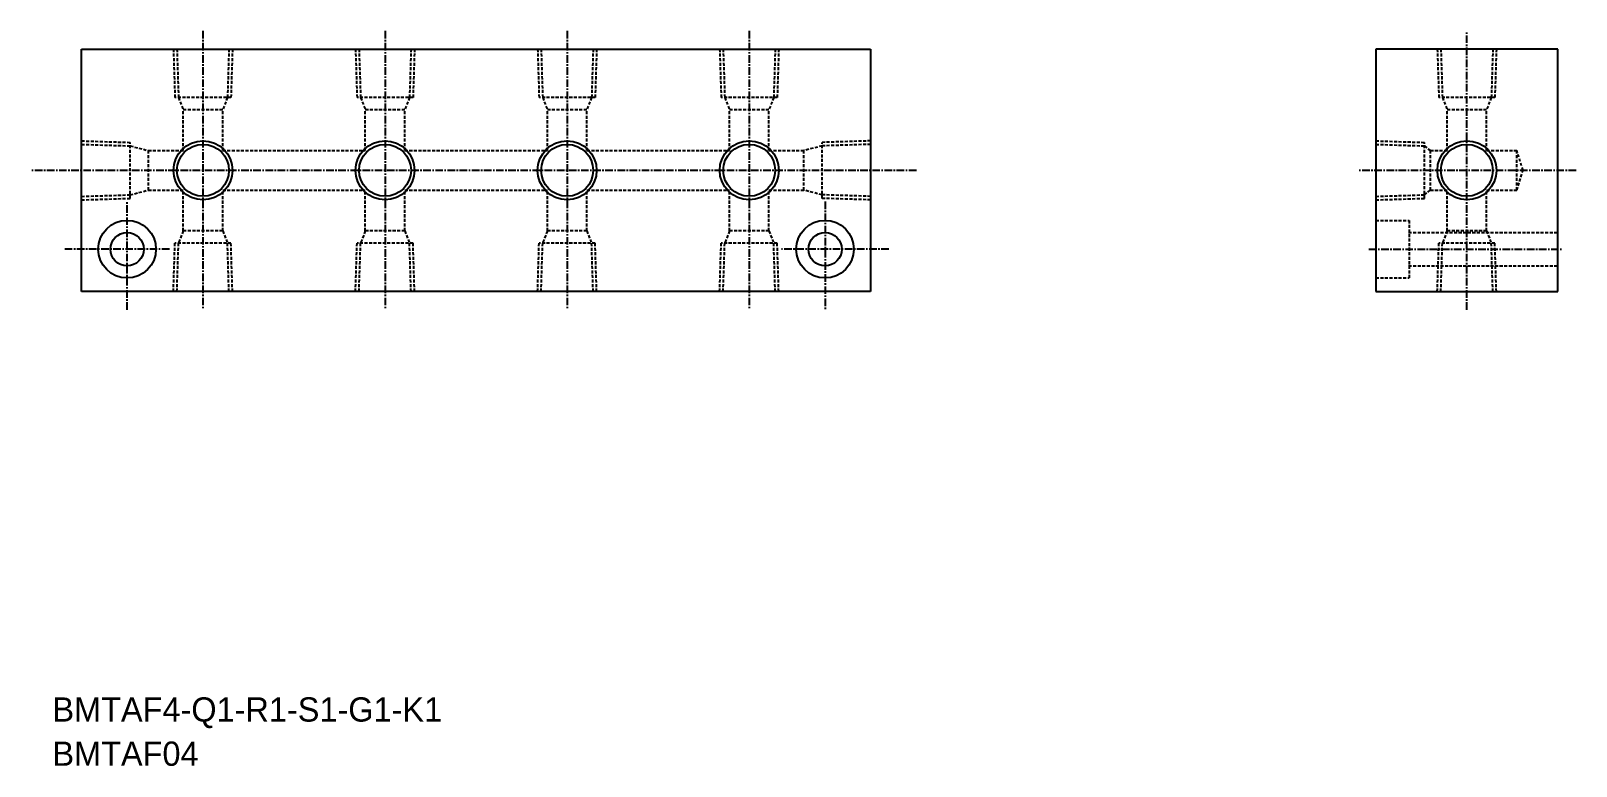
# Model space of a CAD drawing. Extents: x 1082 to 1336, y 5352 to 5473.
import ezdxf

# ---------------------------------------------------------------- set-up
doc = ezdxf.new("R2010")
doc.units = 0
doc.linetypes.add('CENTER', pattern=[2, 1.25, -0.25, 0.25, -0.25])
doc.linetypes.add('DASHED', pattern=[0.75, 0.5, -0.25])
doc.layers.get('0').update_dxf_attribs({"linetype": 'CONTINUOUS'})
doc.layers.add('CENTER', color=1, linetype='CENTER')

msp = doc.modelspace()

# ---------------------------------------------------------------- linework, layer by layer
at = {"color": 7, "linetype": 'CONTINUOUS'}
for p, q in [((1090.13, 5470.13), (1220.13, 5470.13)), ((1090.13, 5430.13), (1090.13, 5470.13)), ((1220.13, 5470.13), (1220.13, 5430.13)), ((1333.37, 5470.13), (1303.37, 5470.13)), ((1303.37, 5470.13), (1303.37, 5430.13)), ((1333.37, 5430.13), (1333.37, 5470.13)), ((1220.13, 5430.13), (1090.13, 5430.13)), ((1303.37, 5430.13), (1333.37, 5430.13))]:
    msp.add_line(p, q, dxfattribs=at)
at = {"color": 3, "linetype": 'DASHED'}
for p, q in [((1105.26, 5470.13), (1105.51, 5462.13)), ((1105.84, 5470.13), (1106.1, 5462.13)), ((1114.41, 5470.13), (1114.16, 5462.13)), ((1114.99, 5470.13), (1114.74, 5462.13)), ((1135.26, 5470.13), (1135.51, 5462.13)), ((1135.84, 5470.13), (1136.1, 5462.13)), ((1144.41, 5470.13), (1144.16, 5462.13)), ((1144.99, 5470.13), (1144.74, 5462.13)), ((1165.26, 5470.13), (1165.51, 5462.13)), ((1165.84, 5470.13), (1166.1, 5462.13)), ((1174.41, 5470.13), (1174.16, 5462.13)), ((1174.99, 5470.13), (1174.74, 5462.13)), ((1195.26, 5470.13), (1195.51, 5462.13)), ((1195.84, 5470.13), (1196.1, 5462.13)), ((1204.41, 5470.13), (1204.16, 5462.13)), ((1204.99, 5470.13), (1204.74, 5462.13)), ((1313.5, 5470.13), (1313.76, 5462.13)), ((1314.09, 5470.13), (1314.34, 5462.13)), ((1322.65, 5470.13), (1322.4, 5462.13)), ((1323.23, 5470.13), (1322.98, 5462.13)), ((1114.74, 5462.13), (1105.51, 5462.13)), ((1106.1, 5462.13), (1106.88, 5460.13)), ((1114.16, 5462.13), (1113.38, 5460.13)), ((1144.74, 5462.13), (1135.51, 5462.13)), ((1136.1, 5462.13), (1136.88, 5460.13)), ((1144.16, 5462.13), (1143.38, 5460.13)), ((1174.74, 5462.13), (1165.51, 5462.13)), ((1166.1, 5462.13), (1166.88, 5460.13)), ((1174.16, 5462.13), (1173.38, 5460.13)), ((1204.74, 5462.13), (1195.51, 5462.13)), ((1196.1, 5462.13), (1196.88, 5460.13)), ((1204.16, 5462.13), (1203.38, 5460.13)), ((1322.98, 5462.13), (1313.76, 5462.13)), ((1314.34, 5462.13), (1315.12, 5460.13)), ((1322.4, 5462.13), (1321.62, 5460.13)), ((1113.38, 5460.13), (1106.88, 5460.13)), ((1106.88, 5453.38), (1106.88, 5460.13)), ((1113.38, 5453.38), (1113.38, 5460.13)), ((1136.88, 5453.38), (1136.88, 5460.13)), ((1143.38, 5460.13), (1136.88, 5460.13)), ((1143.38, 5453.38), (1143.38, 5460.13)), ((1173.38, 5460.13), (1166.88, 5460.13)), ((1166.88, 5453.38), (1166.88, 5460.13)), ((1173.38, 5453.38), (1173.38, 5460.13)), ((1196.88, 5453.38), (1196.88, 5460.13)), ((1203.38, 5460.13), (1196.88, 5460.13)), ((1203.38, 5453.38), (1203.38, 5460.13)), ((1321.62, 5460.13), (1315.12, 5460.13)), ((1315.12, 5453.38), (1315.12, 5460.13)), ((1321.62, 5453.38), (1321.62, 5460.13)), ((1090.13, 5454.99), (1098.13, 5454.74)), ((1090.13, 5454.41), (1098.13, 5454.16)), ((1098.13, 5445.51), (1098.13, 5454.74)), ((1098.13, 5454.16), (1101.13, 5453.38)), ((1101.13, 5453.38), (1106.88, 5453.38)), ((1101.13, 5446.88), (1101.13, 5453.38)), ((1113.38, 5453.38), (1136.88, 5453.38)), ((1143.38, 5453.38), (1166.88, 5453.38)), ((1173.38, 5453.38), (1196.88, 5453.38)), ((1203.38, 5453.38), (1209.13, 5453.38)), ((1203.38, 5453.38), (1209.13, 5453.38)), ((1212.13, 5454.16), (1209.13, 5453.38)), ((1209.13, 5446.88), (1209.13, 5453.38)), ((1220.13, 5454.99), (1212.13, 5454.74)), ((1212.13, 5445.51), (1212.13, 5454.74)), ((1220.13, 5454.41), (1212.13, 5454.16)), ((1303.37, 5454.99), (1311.37, 5454.74)), ((1303.37, 5454.41), (1311.37, 5454.16)), ((1311.37, 5445.51), (1311.37, 5454.74)), ((1311.37, 5454.16), (1312.37, 5453.38)), ((1312.37, 5446.88), (1312.37, 5453.38)), ((1312.37, 5453.38), (1315.12, 5453.38)), ((1321.62, 5453.38), (1326.62, 5453.38)), ((1326.62, 5446.88), (1326.62, 5453.38)), ((1327.62, 5450.13), (1326.62, 5453.38)), ((1326.62, 5446.88), (1327.62, 5450.13)), ((1090.13, 5445.84), (1098.13, 5446.09)), ((1098.13, 5446.09), (1101.13, 5446.88)), ((1101.13, 5446.88), (1106.88, 5446.88)), ((1106.88, 5440.13), (1106.88, 5446.88)), ((1113.38, 5446.88), (1136.88, 5446.88)), ((1113.38, 5440.13), (1113.38, 5446.88)), ((1136.88, 5440.13), (1136.88, 5446.88)), ((1143.38, 5440.13), (1143.38, 5446.88)), ((1143.38, 5446.88), (1166.88, 5446.88)), ((1166.88, 5440.13), (1166.88, 5446.88)), ((1173.38, 5446.88), (1196.88, 5446.88)), ((1173.38, 5440.13), (1173.38, 5446.88)), ((1196.88, 5440.13), (1196.88, 5446.88)), ((1203.38, 5440.13), (1203.38, 5446.88)), ((1203.38, 5446.88), (1209.13, 5446.88)), ((1203.38, 5446.88), (1209.13, 5446.88)), ((1212.13, 5446.09), (1209.13, 5446.88)), ((1220.13, 5445.84), (1212.13, 5446.09)), ((1303.37, 5445.84), (1311.37, 5446.09)), ((1311.37, 5446.09), (1312.37, 5446.88)), ((1312.37, 5446.88), (1315.12, 5446.88)), ((1315.12, 5440.13), (1315.12, 5446.88)), ((1321.62, 5440.13), (1321.62, 5446.88)), ((1321.62, 5446.88), (1326.62, 5446.88)), ((1090.13, 5445.26), (1098.13, 5445.51)), ((1220.13, 5445.26), (1212.13, 5445.51)), ((1303.37, 5445.26), (1311.37, 5445.51)), ((1303.37, 5441.88), (1308.87, 5441.88)), ((1308.87, 5441.88), (1308.87, 5432.38)), ((1105.26, 5430.13), (1105.51, 5438.13)), ((1114.74, 5438.13), (1105.51, 5438.13)), ((1105.84, 5430.13), (1106.1, 5438.13)), ((1106.88, 5440.13), (1106.1, 5438.13)), ((1113.38, 5440.13), (1106.88, 5440.13)), ((1113.38, 5440.13), (1114.16, 5438.13)), ((1114.41, 5430.13), (1114.16, 5438.13)), ((1114.99, 5430.13), (1114.74, 5438.13)), ((1135.26, 5430.13), (1135.51, 5438.13)), ((1144.74, 5438.13), (1135.51, 5438.13)), ((1135.84, 5430.13), (1136.1, 5438.13)), ((1136.88, 5440.13), (1136.1, 5438.13)), ((1143.38, 5440.13), (1136.88, 5440.13)), ((1143.38, 5440.13), (1144.16, 5438.13)), ((1144.41, 5430.13), (1144.16, 5438.13)), ((1144.99, 5430.13), (1144.74, 5438.13)), ((1165.26, 5430.13), (1165.51, 5438.13)), ((1174.74, 5438.13), (1165.51, 5438.13)), ((1165.84, 5430.13), (1166.1, 5438.13)), ((1166.88, 5440.13), (1166.1, 5438.13)), ((1173.38, 5440.13), (1166.88, 5440.13)), ((1173.38, 5440.13), (1174.16, 5438.13)), ((1174.41, 5430.13), (1174.16, 5438.13)), ((1174.99, 5430.13), (1174.74, 5438.13)), ((1195.26, 5430.13), (1195.51, 5438.13)), ((1204.74, 5438.13), (1195.51, 5438.13)), ((1195.84, 5430.13), (1196.1, 5438.13)), ((1196.88, 5440.13), (1196.1, 5438.13)), ((1203.38, 5440.13), (1196.88, 5440.13)), ((1203.38, 5440.13), (1204.16, 5438.13)), ((1204.41, 5430.13), (1204.16, 5438.13)), ((1204.99, 5430.13), (1204.74, 5438.13)), ((1308.77, 5439.88), (1333.37, 5439.88)), ((1313.5, 5430.13), (1313.76, 5438.13)), ((1322.98, 5438.13), (1313.76, 5438.13)), ((1314.09, 5430.13), (1314.34, 5438.13)), ((1315.12, 5440.13), (1314.34, 5438.13)), ((1321.62, 5440.13), (1315.12, 5440.13)), ((1321.62, 5440.13), (1322.4, 5438.13)), ((1322.65, 5430.13), (1322.4, 5438.13)), ((1323.23, 5430.13), (1322.98, 5438.13)), ((1308.77, 5434.38), (1333.37, 5434.38)), ((1303.37, 5432.38), (1308.87, 5432.38))]:
    msp.add_line(p, q, dxfattribs=at)
for p, q in [((1333.37, 5450.13), (1333.37, 5450.13)), ((1333.37, 5440.13), (1333.37, 5440.13))]:
    msp.add_line(p, q)
at = {"color": 3, "linetype": 'CONTINUOUS'}
for centre in [(1110.13, 5450.13), (1140.13, 5450.13), (1170.13, 5450.13), (1200.13, 5450.13), (1318.37, 5450.13)]:
    msp.add_circle(centre, 4.86, dxfattribs=at)
at = {"color": 7, "linetype": 'CONTINUOUS'}
for centre, radius in [((1110.13, 5450.13), 4.28), ((1140.13, 5450.13), 4.28), ((1170.13, 5450.13), 4.28), ((1200.13, 5450.13), 4.28), ((1318.37, 5450.13), 4.28), ((1097.63, 5437.13), 4.75), ((1212.63, 5437.13), 4.75), ((1097.63, 5437.13), 2.75), ((1212.63, 5437.13), 2.75)]:
    msp.add_circle(centre, radius, dxfattribs=at)
at = {"layer": 'CENTER', "color": 1, "linetype": 'CENTER'}
for p, q in [((1110.13, 5473.13), (1110.13, 5427.13)), ((1140.13, 5473.13), (1140.13, 5427.13)), ((1170.13, 5473.13), (1170.13, 5427.13)), ((1200.13, 5473.13), (1200.13, 5427.13)), ((1318.37, 5427.13), (1318.37, 5473.13)), ((1227.67, 5450.13), (1081.78, 5450.13)), ((1336.37, 5450.13), (1300.37, 5450.13)), ((1097.63, 5427.13), (1097.63, 5445)), ((1212.63, 5445), (1212.63, 5427.13)), ((1104.6, 5437.13), (1087.13, 5437.13)), ((1223.13, 5437.13), (1205.47, 5437.13)), ((1302.24, 5437.13), (1334.13, 5437.13))]:
    msp.add_line(p, q, dxfattribs=at)

# ---------------------------------------------------------------- texts
at = {"color": 7, "linetype": 'CONTINUOUS'}
for s, p in [('BMTAF4-Q1-R1-S1-G1-K1', (1085.33, 5359.23)), ('BMTAF04', (1085.33, 5351.94))]:
    msp.add_text(s, height=4, dxfattribs=at).set_placement(p)

doc.saveas('drawing.dxf')
